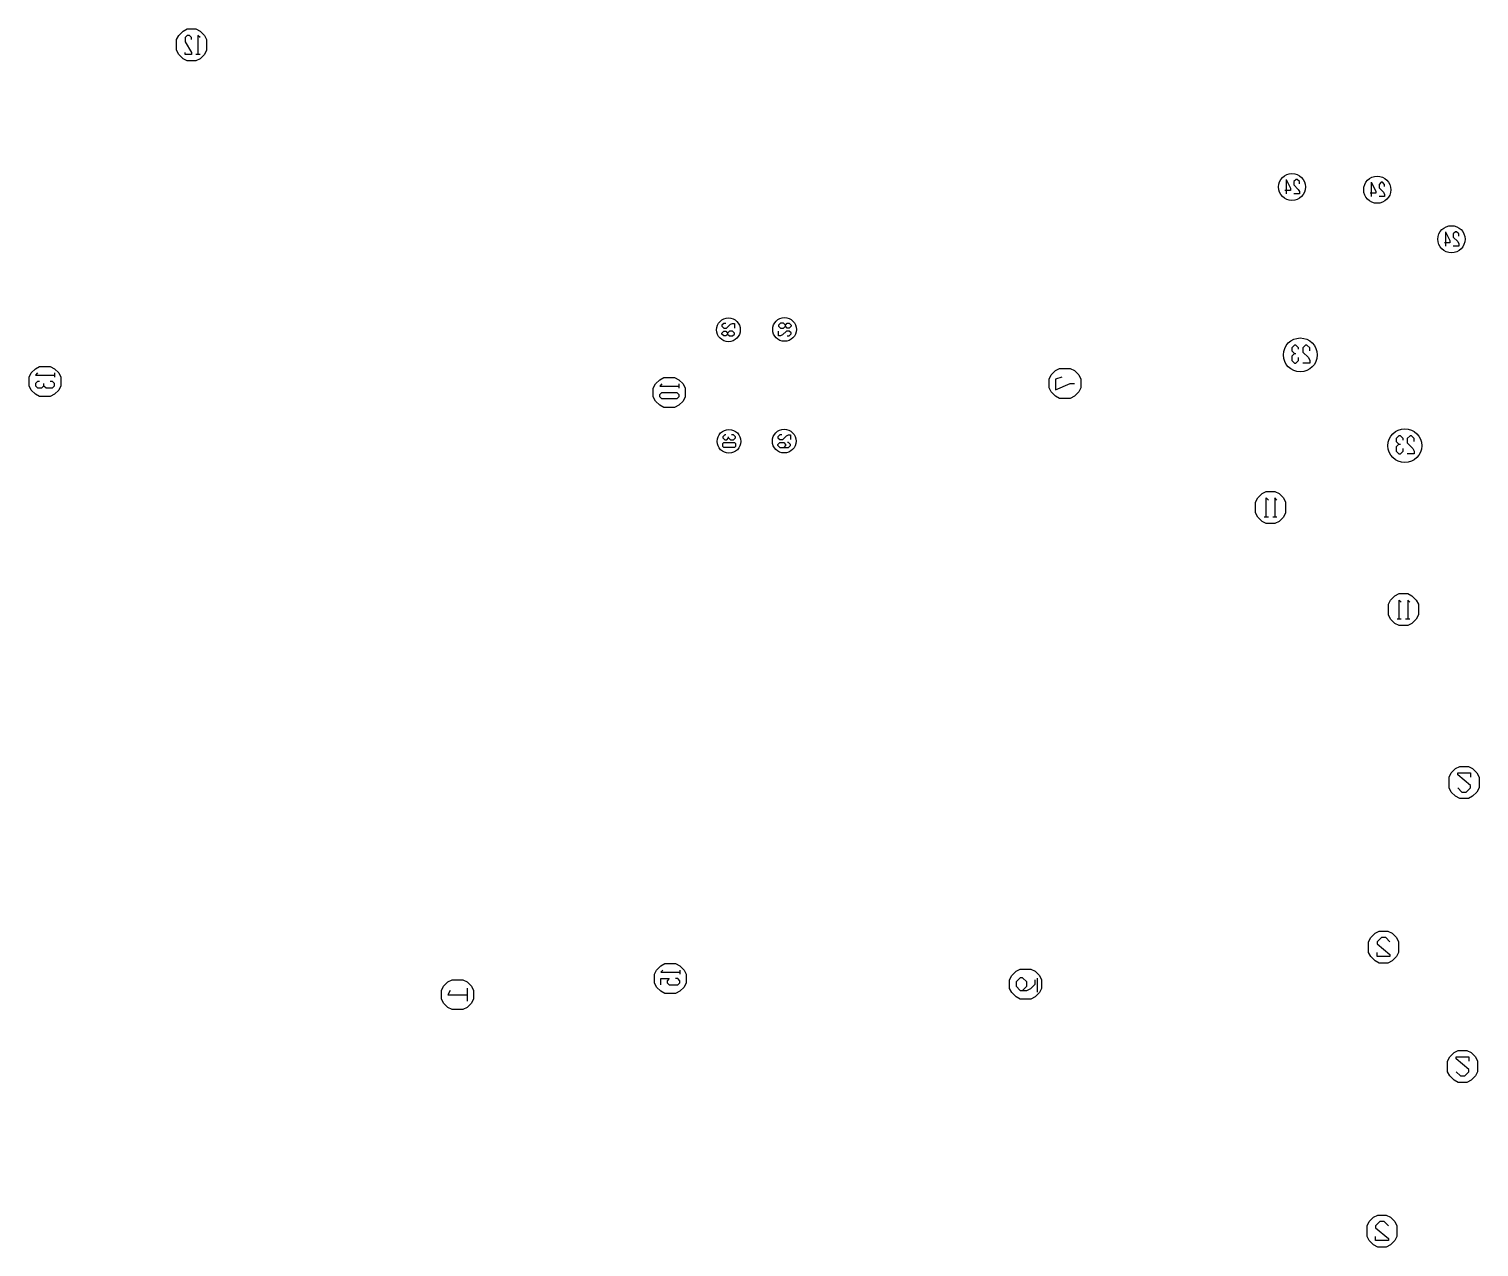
# Model space of a CAD drawing. Units: millimetres on the paper. Extents: x -184 to 50, y -137 to 59.
import ezdxf

# ---------------------------------------------------------------- set-up
doc = ezdxf.new("R2010")
doc.units = ezdxf.units.MM
doc.layers.add('1-C', color=5, linetype='Continuous', lineweight=25)

msp = doc.modelspace()

# ---------------------------------------------------------------- linework, layer by layer
at = {"layer": '1-C'}
for p, q in [((-156.457, 55.212), (-157.145, 55.212)), ((18.591, 35.086), (18.591, 32.762)), ((32.333, 34.643), (32.333, 32.319)), ((44.301, 26.663), (44.301, 24.34)), ((-179.911, 3.883), (-179.911, 3.195)), ((-79.278, 2.116), (-79.278, 1.429)), ((15.749, -19.348), (15.061, -19.348)), ((17.124, -19.348), (16.436, -19.348)), ((37.171, -35.807), (36.484, -35.807)), ((38.546, -35.807), (37.859, -35.807)), ((-79.111, -92.359), (-79.111, -93.046)), ((-113.419, -95.303), (-113.419, -97.365)), ((-21.533, -93.673), (-21.533, -95.925))]:
    msp.add_line(p, q, dxfattribs=at)
for points in [[(-157.145, 59.337), (-156.457, 58.993), (-155.77, 58.306), (-155.426, 57.618), (-155.426, 55.9), (-155.77, 55.212), (-156.457, 54.525), (-157.145, 54.181), (-158.52, 54.181), (-159.207, 54.525), (-159.895, 55.212), (-160.238, 55.9), (-160.238, 57.618), (-159.895, 58.306), (-159.207, 58.993), (-158.52, 59.337)], [(-184.036, 3.195), (-183.692, 3.883), (-183.005, 4.57), (-182.317, 4.914), (-180.599, 4.914), (-179.911, 4.57), (-179.224, 3.883), (-178.88, 3.195), (-178.88, 1.82), (-179.224, 1.133), (-179.911, 0.445), (-180.599, 0.101), (-182.317, 0.101), (-183.005, 0.445), (-183.692, 1.133), (-184.036, 1.82)], [(-83.403, 1.429), (-83.06, 2.116), (-82.372, 2.804), (-81.685, 3.148), (-79.966, 3.148), (-79.278, 2.804), (-78.591, 2.116), (-78.247, 1.429), (-78.247, 0.054), (-78.591, -0.634), (-79.278, -1.321), (-79.966, -1.665), (-81.685, -1.665), (-82.372, -1.321), (-83.06, -0.634), (-83.403, 0.054)], [(-19.617, 2.887), (-19.274, 3.574), (-18.586, 4.262), (-17.899, 4.605), (-16.18, 4.605), (-15.492, 4.262), (-14.805, 3.574), (-14.461, 2.887), (-14.461, 1.512), (-14.805, 0.824), (-15.492, 0.137), (-16.18, -0.207), (-17.899, -0.207), (-18.586, 0.137), (-19.274, 0.824), (-19.617, 1.512)], [(-79.622, 0.741), (-79.278, 0.398), (-79.278, 0.054), (-79.622, -0.29), (-82.028, -0.29), (-82.372, 0.054), (-82.372, 0.398), (-82.028, 0.741)], [(-72.194, -7.5), (-72.038, -7.344), (-70.318, -7.344), (-70.161, -7.5), (-70.161, -7.969), (-70.318, -8.126), (-72.038, -8.126), (-72.194, -7.969)], [(16.78, -15.223), (17.467, -15.567), (18.155, -16.254), (18.499, -16.942), (18.499, -18.661), (18.155, -19.348), (17.467, -20.036), (16.78, -20.379), (15.405, -20.379), (14.717, -20.036), (14.03, -19.348), (13.686, -18.661), (13.686, -16.942), (14.03, -16.254), (14.717, -15.567), (15.405, -15.223)], [(38.202, -31.682), (38.89, -32.026), (39.577, -32.714), (39.921, -33.401), (39.921, -35.12), (39.577, -35.807), (38.89, -36.495), (38.202, -36.839), (36.827, -36.839), (36.14, -36.495), (35.452, -35.807), (35.109, -35.12), (35.109, -33.401), (35.452, -32.714), (36.14, -32.026), (36.827, -31.682)], [(46.601, -64.695), (45.914, -64.352), (45.226, -63.664), (44.883, -62.977), (44.883, -61.258), (45.226, -60.57), (45.914, -59.883), (46.601, -59.539), (47.976, -59.539), (48.664, -59.883), (49.351, -60.57), (49.695, -61.258), (49.695, -62.977), (49.351, -63.664), (48.664, -64.352), (47.976, -64.695)], [(34.996, -86.075), (35.683, -86.419), (36.371, -87.107), (36.714, -87.794), (36.714, -89.513), (36.371, -90.2), (35.683, -90.888), (34.996, -91.232), (33.621, -91.232), (32.933, -90.888), (32.246, -90.2), (31.902, -89.513), (31.902, -87.794), (32.246, -87.107), (32.933, -86.419), (33.621, -86.075)], [(-83.236, -93.046), (-82.892, -92.359), (-82.205, -91.671), (-81.517, -91.328), (-79.799, -91.328), (-79.111, -91.671), (-78.424, -92.359), (-78.08, -93.046), (-78.08, -94.421), (-78.424, -95.109), (-79.111, -95.796), (-79.799, -96.14), (-81.517, -96.14), (-82.205, -95.796), (-82.892, -95.109), (-83.236, -94.421)], [(-25.968, -93.944), (-25.625, -93.256), (-24.937, -92.569), (-24.25, -92.225), (-22.531, -92.225), (-21.843, -92.569), (-21.156, -93.256), (-20.812, -93.944), (-20.812, -95.319), (-21.156, -96.006), (-21.843, -96.694), (-22.531, -97.037), (-24.25, -97.037), (-24.937, -96.694), (-25.625, -96.006), (-25.968, -95.319)], [(-117.544, -95.646), (-117.2, -94.959), (-116.513, -94.271), (-115.825, -93.928), (-114.107, -93.928), (-113.419, -94.271), (-112.732, -94.959), (-112.388, -95.646), (-112.388, -97.021), (-112.732, -97.709), (-113.419, -98.396), (-114.107, -98.74), (-115.825, -98.74), (-116.513, -98.396), (-117.2, -97.709), (-117.544, -97.021)], [(46.36, -110.475), (45.673, -110.131), (44.985, -109.443), (44.642, -108.756), (44.642, -107.037), (44.985, -106.35), (45.673, -105.662), (46.36, -105.318), (47.735, -105.318), (48.423, -105.662), (49.11, -106.35), (49.454, -107.037), (49.454, -108.756), (49.11, -109.443), (48.423, -110.131), (47.735, -110.475)], [(34.755, -131.855), (35.442, -132.198), (36.13, -132.886), (36.473, -133.573), (36.473, -135.292), (36.13, -135.98), (35.442, -136.667), (34.755, -137.011), (33.38, -137.011), (32.692, -136.667), (32.005, -135.98), (31.661, -135.292), (31.661, -133.573), (32.005, -132.886), (32.692, -132.198), (33.38, -131.855)]]:
    msp.add_lwpolyline(points, close=True, dxfattribs=at)
for points in [[(-157.832, 57.618), (-157.832, 57.962), (-158.176, 58.306), (-158.52, 58.306), (-158.863, 57.962), (-158.863, 57.275), (-157.832, 55.556), (-157.832, 55.212), (-158.863, 55.212), (-158.863, 55.556)], [(-156.457, 57.962), (-156.801, 58.306), (-156.801, 55.212)], [(18.591, 35.086), (19.306, 33.656), (19.306, 33.298), (18.412, 33.298)], [(20.736, 34.371), (20.736, 34.728), (20.378, 35.086), (20.2, 35.086), (19.842, 34.728), (19.842, 34.192), (20.557, 33.477), (20.736, 33.12), (20.736, 32.762), (19.842, 32.762)], [(32.333, 34.643), (33.048, 33.213), (33.048, 32.855), (32.154, 32.855)], [(34.478, 33.928), (34.478, 34.285), (34.12, 34.643), (33.942, 34.643), (33.584, 34.285), (33.584, 33.749), (34.299, 33.034), (34.478, 32.676), (34.478, 32.319), (33.584, 32.319)], [(44.301, 26.663), (45.016, 25.233), (45.016, 24.876), (44.123, 24.876)], [(46.446, 25.948), (46.446, 26.306), (46.089, 26.663), (45.91, 26.663), (45.553, 26.306), (45.553, 25.77), (46.268, 25.055), (46.446, 24.697), (46.446, 24.34), (45.553, 24.34)], [(-71.733, 11.885), (-72.046, 11.885), (-72.359, 11.572), (-72.359, 11.416), (-72.046, 11.103), (-71.577, 11.103), (-70.951, 11.729), (-70.639, 11.885), (-70.326, 11.885), (-70.326, 11.103)], [(-61.174, 11.584), (-61.174, 11.428), (-61.487, 11.115), (-61.799, 11.115), (-62.112, 11.428), (-62.112, 11.584), (-62.425, 11.897), (-62.894, 11.897), (-63.207, 11.584), (-63.207, 11.428), (-62.894, 11.115), (-62.425, 11.115), (-62.112, 11.428)], [(-62.112, 11.584), (-61.799, 11.897), (-61.487, 11.897), (-61.174, 11.584)], [(-72.359, 10.165), (-72.359, 10.321), (-72.046, 10.634), (-71.733, 10.634), (-71.421, 10.321), (-71.421, 10.165), (-71.108, 9.852), (-70.639, 9.852), (-70.326, 10.165), (-70.326, 10.321), (-70.639, 10.634), (-71.108, 10.634), (-71.421, 10.321)], [(-71.421, 10.165), (-71.733, 9.852), (-72.046, 9.852), (-72.359, 10.165)], [(-61.799, 9.863), (-61.487, 9.863), (-61.174, 10.176), (-61.174, 10.333), (-61.487, 10.645), (-61.956, 10.645), (-62.582, 10.02), (-62.894, 9.863), (-63.207, 9.863), (-63.207, 10.645)], [(20.623, 7.705), (20.623, 7.928), (20.176, 8.375), (19.953, 8.375), (19.506, 7.928), (19.506, 7.481), (19.953, 7.034), (20.176, 7.034)], [(19.953, 7.034), (19.506, 6.588), (19.506, 5.917), (19.953, 5.47), (20.176, 5.47), (20.623, 5.917), (20.623, 6.364)], [(22.41, 7.481), (22.41, 7.928), (21.964, 8.375), (21.74, 8.375), (21.293, 7.928), (21.293, 7.258), (22.187, 6.364), (22.41, 5.917), (22.41, 5.47), (21.293, 5.47)], [(-182.661, 3.883), (-183.005, 3.539), (-179.911, 3.539)], [(-182.317, 2.508), (-182.661, 2.508), (-183.005, 2.164), (-183.005, 1.82), (-182.661, 1.476), (-181.974, 1.476), (-181.63, 1.82), (-181.63, 2.164)], [(-181.63, 1.82), (-181.286, 1.476), (-180.255, 1.476), (-179.911, 1.82), (-179.911, 2.164), (-180.255, 2.508), (-180.599, 2.508)], [(-17.555, 3.23), (-18.586, 2.887), (-18.586, 1.168), (-16.18, 2.199), (-15.492, 2.199)], [(-82.028, 2.116), (-82.372, 1.773), (-79.278, 1.773)], [(-71.725, -6.093), (-71.882, -6.093), (-72.194, -6.405), (-72.194, -6.562), (-71.882, -6.875), (-71.569, -6.875), (-71.256, -6.562), (-71.256, -6.405)], [(-71.256, -6.562), (-70.943, -6.875), (-70.474, -6.875), (-70.161, -6.562), (-70.161, -6.405), (-70.474, -6.093), (-70.787, -6.093)], [(-62.699, -6.076), (-63.012, -6.076), (-63.325, -6.389), (-63.325, -6.545), (-63.012, -6.858), (-62.543, -6.858), (-61.917, -6.233), (-61.605, -6.076), (-61.292, -6.076), (-61.292, -6.858)], [(37.468, -6.924), (37.468, -6.7), (37.021, -6.253), (36.797, -6.253), (36.351, -6.7), (36.351, -7.147), (36.797, -7.594), (37.021, -7.594)], [(39.255, -7.147), (39.255, -6.7), (38.808, -6.253), (38.585, -6.253), (38.138, -6.7), (38.138, -7.37), (39.032, -8.264), (39.255, -8.711), (39.255, -9.158), (38.138, -9.158)], [(-63.012, -8.11), (-63.325, -7.797), (-63.325, -7.64), (-63.012, -7.327), (-62.387, -7.327), (-62.074, -7.64), (-62.074, -7.797), (-62.387, -8.11)], [(-63.012, -8.11), (-61.605, -8.11), (-61.292, -7.797), (-61.292, -7.64), (-61.605, -7.327), (-61.761, -7.327)], [(36.797, -7.594), (36.351, -8.041), (36.351, -8.711), (36.797, -9.158), (37.021, -9.158), (37.468, -8.711), (37.468, -8.264)], [(15.405, -19.348), (15.405, -16.254), (15.749, -16.598)], [(17.124, -16.598), (16.78, -16.254), (16.78, -19.348)], [(36.827, -35.807), (36.827, -32.714), (37.171, -33.057)], [(38.546, -33.057), (38.202, -32.714), (38.202, -35.807)], [(46.258, -62.977), (46.945, -63.664), (47.633, -63.664), (48.32, -62.977), (48.32, -62.633), (46.258, -60.914), (46.258, -60.57), (48.32, -60.57), (48.32, -61.258)], [(35.339, -87.794), (34.652, -87.107), (33.964, -87.107), (33.277, -87.794), (33.277, -88.138), (35.339, -89.857), (35.339, -90.2), (33.277, -90.2), (33.277, -89.513)], [(-81.861, -92.359), (-82.205, -92.703), (-79.111, -92.703)], [(-116.169, -95.646), (-116.513, -96.334), (-113.419, -96.334)], [(-82.205, -94.765), (-82.205, -93.734), (-80.83, -93.734), (-81.174, -94.078), (-81.174, -94.421), (-80.83, -94.765), (-79.455, -94.765), (-79.111, -94.421), (-79.111, -94.078), (-79.455, -93.734), (-79.799, -93.734)], [(-23.906, -95.662), (-23.218, -94.975), (-23.218, -94.287), (-23.906, -93.6), (-24.25, -93.6), (-24.937, -94.287), (-24.937, -94.975), (-24.25, -95.662), (-23.218, -95.662), (-22.531, -95.319), (-21.843, -94.631), (-21.843, -93.944)], [(46.017, -108.756), (46.704, -109.443), (47.392, -109.443), (48.079, -108.756), (48.079, -108.412), (46.017, -106.693), (46.017, -106.35), (48.079, -106.35), (48.079, -107.037)], [(35.098, -133.573), (34.411, -132.886), (33.723, -132.886), (33.036, -133.573), (33.036, -133.917), (35.098, -135.636), (35.098, -135.98), (33.036, -135.98), (33.036, -135.292)]]:
    msp.add_lwpolyline(points, dxfattribs=at)
for centre, radius in [((19.548, 33.867), 2.184), ((33.29, 33.424), 2.184), ((45.259, 25.445), 2.184), ((-71.292, 10.843), 1.911), ((-62.241, 10.905), 1.911), ((20.89, 6.795), 2.73), ((-71.201, -7.134), 1.911), ((-62.295, -7.101), 1.911), ((37.735, -7.834), 2.73)]:
    msp.add_circle(centre, radius, dxfattribs=at)

doc.saveas('drawing.dxf')
